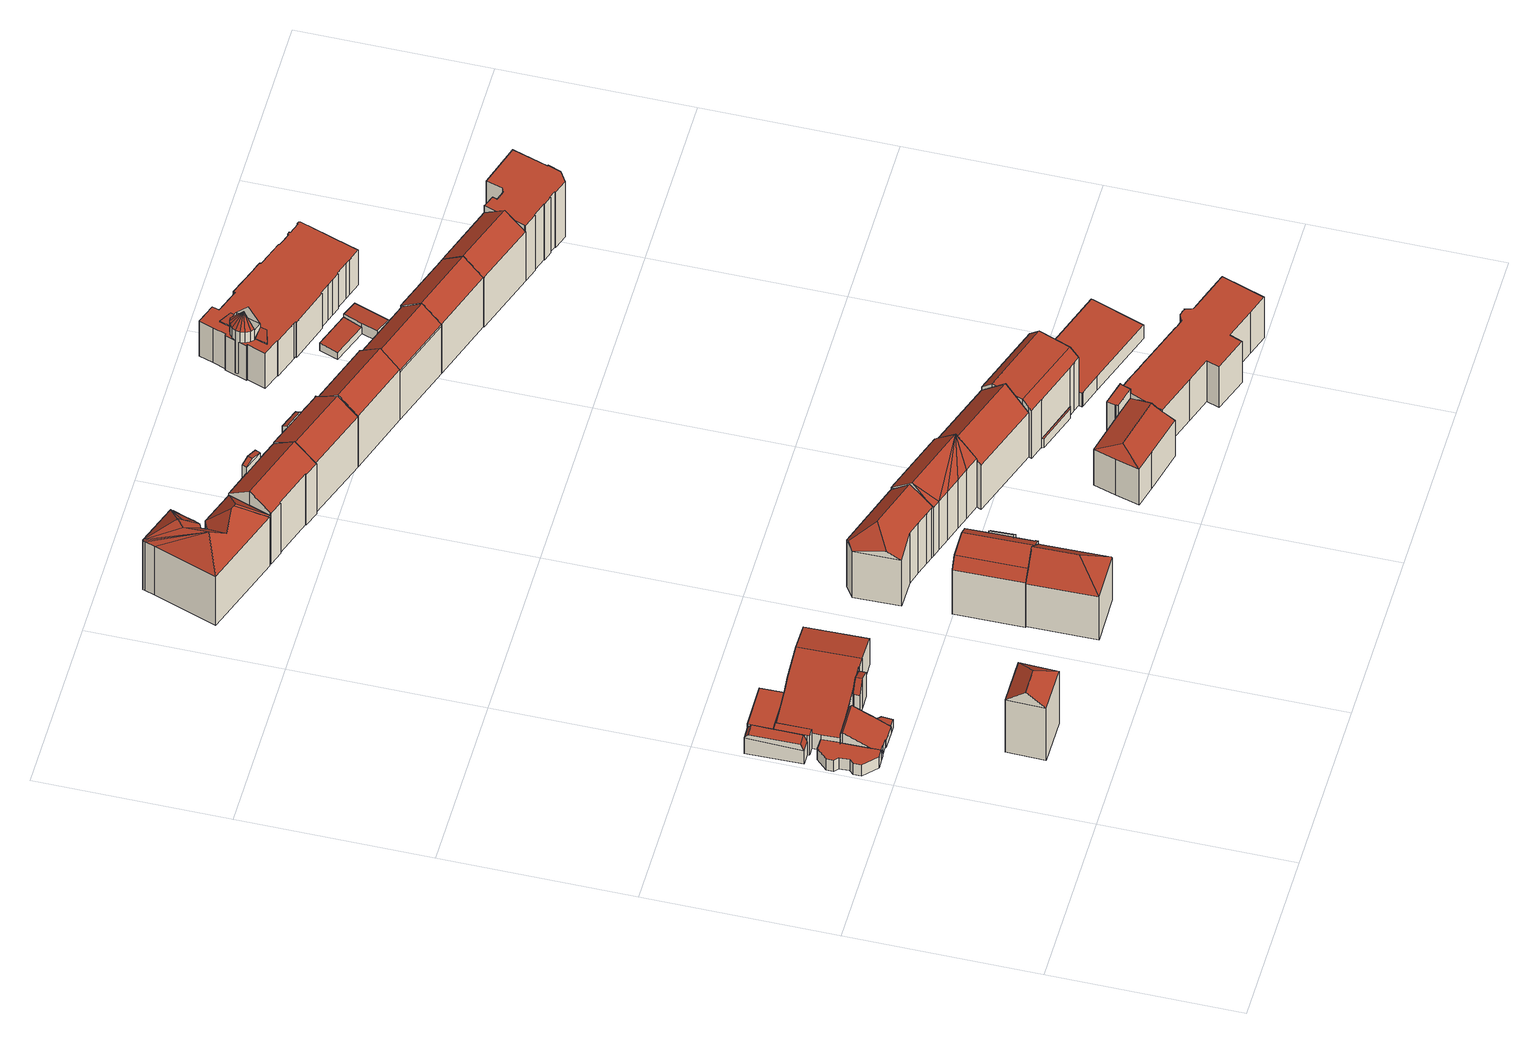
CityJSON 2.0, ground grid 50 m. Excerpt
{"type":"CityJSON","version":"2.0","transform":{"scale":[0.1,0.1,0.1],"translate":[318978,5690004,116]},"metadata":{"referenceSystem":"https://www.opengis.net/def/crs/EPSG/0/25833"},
"CityObjects":{
"building1":{"type":"Building","attributes":{"Dachtyp_tdc":"tdcFreeFormRoof","Gemeindeschluessel":14713000,"Dachneigung":39.79,"QualitaetDacherkennung":4,"Geometrietyp2DReferenz":"3000","function":"31001_9998","roofType":"5000","measuredHeight":22.78},"geometry":[{"type":"MultiSurface","lod":"2","boundaries":[[[0,1,2,3]],[[1,4,5,2]],[[4,6,7,5]],[[6,0,3,7]],[[8,9,6,4]],[[8,4,1]],[[9,8,1,0]],[[9,0,6]],[[3,2,5,7]]],"semantics":{"surfaces":[{"type":"WallSurface"},{"type":"RoofSurface"},{"type":"GroundSurface"}],"values":[0,0,0,0,1,0,1,1,2]}}]},
"building2":{"type":"Building","attributes":{"name":"Universitätsklinikum Leipzig","Gemeindeschluessel":14713000,"Geometrietyp2DReferenz":"3000","function":"31001_3051","roofType":"9999"},"children":["building2-1","building2-2","building2-3","building2-4","building2-5","building2-6","building2-7","building2-8"]},
"building2-1":{"type":"BuildingPart","attributes":{"Dachtyp_tdc":"tdcGableRoof","Dachneigung":28.5,"QualitaetDacherkennung":23,"Geometrietyp2DReferenz":"3000","roofType":"3100","measuredHeight":7.57},"parents":["building2"],"geometry":[{"type":"MultiSurface","lod":"2","boundaries":[[[10,11,12,13,14]],[[15,16,17,18]],[[16,19,20,17]],[[19,21,22,20]],[[21,23,24,22]],[[25,10,14,26]],[[27,28,29,23,21,19,16,15,30,11,10]],[[10,25,31,32,27]],[[14,13,18,17,20,22,24,33,34,35,26]],[[30,12,11]],[[15,18,13,12,30]],[[33,24,23,29]],[[36,28,27]],[[34,33,29,28,36]],[[32,37,38,36,27]],[[34,36,38,35]],[[31,37,32]],[[25,26,35,38,37,31]]],"semantics":{"surfaces":[{"type":"WallSurface"},{"type":"RoofSurface"},{"type":"GroundSurface"},{"type":"ClosureSurface"}],"values":[0,0,0,0,0,0,1,1,2,0,3,3,0,3,0,3,0,3]}}]},
"building2-2":{"type":"BuildingPart","attributes":{"Dachtyp_tdc":"tdcGableRoof","Dachneigung":56.59,"QualitaetDacherkennung":43,"Geometrietyp2DReferenz":"3000","roofType":"3100","measuredHeight":10.37},"parents":["building2"],"geometry":[{"type":"MultiSurface","lod":"2","boundaries":[[[39,40,41,42]],[[40,43,44,41]],[[43,45,46,44]],[[45,47,48,46]],[[49,39,42,50]],[[51,52,47,45,43,40]],[[40,39,49,53,54,51]],[[42,41,44,46,48,55,56,50]],[[57,52,51]],[[55,48,47,52,57]],[[54,57,51]],[[53,56,55,57,54]],[[49,50,56,53]]],"semantics":{"surfaces":[{"type":"WallSurface"},{"type":"RoofSurface"},{"type":"GroundSurface"},{"type":"ClosureSurface"}],"values":[0,0,0,0,0,1,1,2,0,3,0,3,3]}}]},
"building2-3":{"type":"BuildingPart","attributes":{"Dachtyp_tdc":"tdcPolyFlatRoof","Dachneigung":0,"QualitaetDacherkennung":35,"Geometrietyp2DReferenz":"3000","roofType":"1000","measuredHeight":3.9},"parents":["building2"],"geometry":[{"type":"MultiSurface","lod":"2","boundaries":[[[58,59,60,61]],[[59,62,63,60]],[[62,64,65,63]],[[64,66,67,65]],[[66,68,69,67]],[[70,23,24,23]],[[71,72,73,74]],[[72,75,76,73]],[[75,58,61,76]],[[75,72,71,77,70,77,28,36,38,68,66,64,62,59,58]],[[61,60,63,65,67,69,35,34,33,24,33,74,73,76]],[[35,69,68,38]],[[29,28,77]],[[33,34,36,28,29]],[[34,35,38,36]],[[23,29,77,70]],[[23,24,33,29]],[[74,33,29,77,71]]],"semantics":{"surfaces":[{"type":"WallSurface"},{"type":"RoofSurface"},{"type":"GroundSurface"},{"type":"ClosureSurface"}],"values":[0,0,0,0,0,0,0,0,0,1,2,3,0,3,3,0,3,0]}}]},
"building2-4":{"type":"BuildingPart","attributes":{"Dachtyp_tdc":"tdcCutGableRoof","Dachneigung":0.128,"QualitaetDacherkennung":78,"Geometrietyp2DReferenz":"3000","roofType":"9999","measuredHeight":6.8},"parents":["building2"],"geometry":[{"type":"MultiSurface","lod":"2","boundaries":[[[78,79,80,81]],[[79,82,83,80]],[[82,84,85,83]],[[79,78,86,87]],[[82,79,87,88]],[[84,82,88,89]],[[88,87,86,90,89]],[[81,80,83,85,91]],[[92,91,85,84]],[[78,81,91,92]],[[84,89,90,92]],[[92,90,86,78]]],"semantics":{"surfaces":[{"type":"WallSurface"},{"type":"RoofSurface"},{"type":"GroundSurface"},{"type":"ClosureSurface"}],"values":[0,0,0,1,0,1,1,2,3,3,3,3]}}]},
"building2-5":{"type":"BuildingPart","attributes":{"Dachtyp_tdc":"tdcGableRoof","Dachneigung":13.26,"QualitaetDacherkennung":16,"Geometrietyp2DReferenz":"3000","roofType":"3100","measuredHeight":10.62},"parents":["building2"],"geometry":[{"type":"MultiSurface","lod":"2","boundaries":[[[93,94,49,50,95]],[[96,97,25,26,48,47]],[[98,99,100,69,68]],[[101,102,103,104,105]],[[102,106,107,103]],[[106,108,109,107]],[[108,110,111,109]],[[110,93,95,111]],[[106,102,101,112,113,99,98,37,31,97,96,52,57,54,114,94,93]],[[93,110,108,106]],[[95,50,56,55,48,26,35,69,100,115,104,103,107,109,111]],[[114,53,49,94]],[[53,56,50,49]],[[96,47,52]],[[54,53,114]],[[47,48,55,57,52]],[[57,55,56,53,54]],[[31,25,97]],[[37,38,35,26,25,31]],[[68,38,37,98]],[[68,69,35,38]],[[115,100,99,113]],[[105,112,101]],[[104,115,113,112,105]]],"semantics":{"surfaces":[{"type":"WallSurface"},{"type":"RoofSurface"},{"type":"GroundSurface"},{"type":"ClosureSurface"}],"values":[0,0,0,0,0,0,0,0,1,1,2,0,3,0,0,3,3,0,3,0,3,3,0,3]}}]},
"building2-6":{"type":"BuildingPart","attributes":{"Dachtyp_tdc":"tdcPolyFlatRoof","Dachneigung":0,"QualitaetDacherkennung":73,"Geometrietyp2DReferenz":"3000","roofType":"1000","measuredHeight":6.86},"parents":["building2"],"geometry":[{"type":"MultiSurface","lod":"2","boundaries":[[[116,117,118,85,84]],[[117,105,104,118]],[[105,117,116,119,120,112]],[[91,85,118,104,115]],[[84,89,90,119,116]],[[85,91,92,84]],[[84,92,90,89]],[[113,112,120]],[[115,104,105,112,113]],[[91,115,113,120,119,90,92]]],"semantics":{"surfaces":[{"type":"WallSurface"},{"type":"RoofSurface"},{"type":"GroundSurface"},{"type":"ClosureSurface"}],"values":[0,0,1,2,0,3,3,0,3,3]}}]},
"building2-7":{"type":"BuildingPart","attributes":{"Dachtyp_tdc":"tdcPolyFlatRoof","Dachneigung":3.56,"QualitaetDacherkennung":83,"Geometrietyp2DReferenz":"3000","roofType":"2100","measuredHeight":3.15},"parents":["building2"],"geometry":[{"type":"MultiSurface","lod":"2","boundaries":[[[12,121,122,13]],[[121,123,124,122]],[[123,125,15,18,124]],[[123,121,12,30,125]],[[18,13,122,124]],[[30,15,125]],[[13,18,15,30,12]]],"semantics":{"surfaces":[{"type":"WallSurface"},{"type":"RoofSurface"},{"type":"GroundSurface"},{"type":"ClosureSurface"}],"values":[0,0,0,1,2,0,3]}}]},
"building2-8":{"type":"BuildingPart","attributes":{"Dachtyp_tdc":"tdcPolyFlatRoof","Dachneigung":0,"QualitaetDacherkennung":90,"Geometrietyp2DReferenz":"3000","roofType":"1000","measuredHeight":6.88},"parents":["building2"],"geometry":[{"type":"MultiSurface","lod":"2","boundaries":[[[126,127,128,100,99]],[[127,129,78,81,128]],[[120,119,129,127,126]],[[100,128,81,91,115]],[[90,86,78,129,119]],[[91,81,78,92]],[[90,92,78,86]],[[91,92,90,119,120,113,115]],[[99,113,120,126]],[[99,100,115,113]]],"semantics":{"surfaces":[{"type":"WallSurface"},{"type":"RoofSurface"},{"type":"GroundSurface"},{"type":"ClosureSurface"}],"values":[0,0,1,2,0,3,3,3,0,3]}}]},
"building3":{"type":"Building","attributes":{"Dachtyp_tdc":"tdcFreeFormRoof","Gemeindeschluessel":14713000,"Dachneigung":43.64,"QualitaetDacherkennung":56,"Geometrietyp2DReferenz":"3000","function":"31001_9998","roofType":"5000","measuredHeight":21.66},"geometry":[{"type":"MultiSurface","lod":"2","boundaries":[[[130,131,132,133]],[[131,134,135,132]],[[134,136,137,135]],[[136,138,139,137]],[[138,140,141,139]],[[140,142,143,141]],[[142,130,133,143]],[[140,144,145,142]],[[131,146,145,144,138,136,134]],[[145,146,130,142]],[[131,130,146]],[[140,138,144]],[[133,132,135,137,139,141,143]]],"semantics":{"surfaces":[{"type":"WallSurface"},{"type":"RoofSurface"},{"type":"GroundSurface"}],"values":[0,0,0,0,0,0,0,1,1,1,0,0,2]}}]},
"building4":{"type":"Building","attributes":{"Gemeindeschluessel":14713000,"Geometrietyp2DReferenz":"3000","function":"31001_9998","roofType":"9999"},"children":["building4-1","building4-2"]},
"building4-1":{"type":"BuildingPart","attributes":{"Dachtyp_tdc":"tdcCutGableRoof","Dachneigung":0.589,"QualitaetDacherkennung":67,"Geometrietyp2DReferenz":"3000","roofType":"9999","measuredHeight":18.46},"parents":["building4"],"geometry":[{"type":"MultiSurface","lod":"2","boundaries":[[[147,148,149,150]],[[148,151,152,149]],[[151,153,154,152]],[[153,155,156,154]],[[155,157,158,156]],[[159,160,161,162]],[[160,163,164,161]],[[163,165,166,164]],[[165,167,168,166]],[[167,169,170,168]],[[169,147,150,170]],[[151,148,147,169]],[[167,165,163,160,159,157,155,153]],[[169,167,153,151]],[[150,149,152,154,156,158,162,161,164,166,168,170]],[[162,158,157,159]]],"semantics":{"surfaces":[{"type":"WallSurface"},{"type":"RoofSurface"},{"type":"GroundSurface"},{"type":"ClosureSurface"}],"values":[0,0,0,0,0,0,0,0,0,0,0,1,1,1,2,3]}}]},
"building4-2":{"type":"BuildingPart","attributes":{"Dachtyp_tdc":"tdcPolyFlatRoof","Dachneigung":45.31,"QualitaetDacherkennung":51,"Geometrietyp2DReferenz":"3000","roofType":"2100","measuredHeight":17.74},"parents":["building4"],"geometry":[{"type":"MultiSurface","lod":"2","boundaries":[[[171,172,162,173]],[[172,159,162]],[[174,175,176,158,157]],[[175,171,173,176]],[[175,174,172,171]],[[173,162,158,176]],[[174,157,159,172]],[[157,158,162,159]]],"semantics":{"surfaces":[{"type":"WallSurface"},{"type":"RoofSurface"},{"type":"GroundSurface"},{"type":"ClosureSurface"}],"values":[0,0,0,0,1,2,0,3]}}]},
"building5":{"type":"Building","attributes":{"Dachtyp_tdc":"tdcFreeFormRoof","Gemeindeschluessel":14713000,"Dachneigung":31.21,"QualitaetDacherkennung":36,"Geometrietyp2DReferenz":"3000","function":"31001_9998","roofType":"5000","measuredHeight":21.62},"geometry":[{"type":"MultiSurface","lod":"2","boundaries":[[[177,178,179,180]],[[178,181,182,179]],[[181,183,184,182]],[[183,185,186,184]],[[185,187,188,186]],[[187,189,190,188]],[[189,191,192,190]],[[191,193,194,192]],[[193,195,196,194]],[[195,177,180,196]],[[197,198,199,177]],[[187,185,200,198,197,195,193,191,189]],[[200,183,181,178,199,198]],[[185,183,200]],[[177,195,197]],[[178,177,199]],[[180,179,182,184,186,188,190,192,194,196]]],"semantics":{"surfaces":[{"type":"WallSurface"},{"type":"RoofSurface"},{"type":"GroundSurface"}],"values":[0,0,0,0,0,0,0,0,0,0,1,1,1,0,0,0,2]}}]},
"building6":{"type":"Building","attributes":{"Dachtyp_tdc":"tdcFreeFormRoof","Gemeindeschluessel":14713000,"Dachneigung":44.21,"QualitaetDacherkennung":21,"Geometrietyp2DReferenz":"3000","function":"31001_9998","roofType":"5000","measuredHeight":23.44},"geometry":[{"type":"MultiSurface","lod":"2","boundaries":[[[201,202,203,204]],[[202,205,206,203]],[[205,207,208,206]],[[207,209,210,208]],[[209,211,212,210]],[[211,213,214,212]],[[213,215,216,214]],[[215,217,218,216]],[[217,219,220,218]],[[219,221,222,220]],[[221,223,224,222]],[[223,225,226,224]],[[225,227,228,226]],[[227,229,230,228]],[[229,231,232,230]],[[231,233,234,232]],[[233,235,236,234]],[[235,237,238,236]],[[237,239,240,238]],[[239,201,204,240]],[[241,242,239,237]],[[243,241,237,235]],[[244,243,235,233]],[[244,233,231]],[[245,242,241,243,244,231,229]],[[246,245,229,227]],[[247,248,246,227,225]],[[249,250,251,247,225,223]],[[249,223,221]],[[252,219,217]],[[252,221,219]],[[252,249,221]],[[249,252,250]],[[253,252,217,215]],[[253,215,213]],[[254,251,250,252,253,213,211]],[[254,211,209]],[[254,209,207]],[[254,247,251]],[[254,248,247]],[[207,248,254]],[[205,248,207]],[[202,248,205]],[[248,202,201]],[[242,245,246,248,201,239]],[[204,203,206,208,210,212,214,216,218,220,222,224,226,228,230,232,234,236,238,240]]],"semantics":{"surfaces":[{"type":"WallSurface"},{"type":"RoofSurface"},{"type":"GroundSurface"}],"values":[0,0,0,0,0,0,0,0,0,0,0,0,0,0,0,0,0,0,0,0,1,1,1,1,1,1,1,1,1,1,1,1,1,1,1,1,1,1,1,1,1,1,1,1,1,2]}}]},
"building7":{"type":"Building","attributes":{"Dachtyp_tdc":"tdcFreeFormRoof","Gemeindeschluessel":14713000,"Dachneigung":41.04,"QualitaetDacherkennung":30,"Geometrietyp2DReferenz":"3000","function":"31001_9998","roofType":"5000","measuredHeight":22.37},"geometry":[{"type":"MultiSurface","lod":"2","boundaries":[[[255,256,257,258]],[[256,259,260,257]],[[259,261,262,260]],[[261,263,264,262]],[[263,265,266,264]],[[265,267,268,266]],[[267,269,270,268]],[[269,255,258,270]],[[271,272,269,267]],[[271,267,265]],[[272,256,255]],[[272,259,256]],[[272,261,259]],[[272,263,261]],[[271,263,272]],[[263,271,265]],[[272,255,269]],[[258,257,260,262,264,266,268,270]]],"semantics":{"surfaces":[{"type":"WallSurface"},{"type":"RoofSurface"},{"type":"GroundSurface"}],"values":[0,0,0,0,0,0,0,0,1,0,1,1,1,1,1,1,0,2]}}]},
"building8":{"type":"Building","attributes":{"Gemeindeschluessel":14713000,"Geometrietyp2DReferenz":"3000","function":"31001_9998","roofType":"9999"},"children":["building8-1","building8-2"]},
"building8-1":{"type":"BuildingPart","attributes":{"Dachtyp_tdc":"tdcGableRoof","Dachneigung":15.64,"QualitaetDacherkennung":61,"Geometrietyp2DReferenz":"3000","roofType":"3100","measuredHeight":20.46},"parents":["building8"],"geometry":[{"type":"MultiSurface","lod":"2","boundaries":[[[273,274,275,276,277]],[[274,278,279,275]],[[273,280,281]],[[278,274,282]],[[280,278,282,281]],[[274,273,281,282]],[[279,283,284,276,275]],[[280,285,286,283,279,278]],[[285,284,283,286]],[[277,285,280,273]],[[277,276,284,285]]],"semantics":{"surfaces":[{"type":"WallSurface"},{"type":"RoofSurface"},{"type":"GroundSurface"},{"type":"ClosureSurface"}],"values":[0,0,0,0,1,1,2,0,3,0,3]}}]},
"building8-2":{"type":"BuildingPart","attributes":{"Dachtyp_tdc":"tdcGableRoof","Dachneigung":36.29,"QualitaetDacherkennung":65,"Geometrietyp2DReferenz":"3000","roofType":"3100","measuredHeight":22.03},"parents":["building8"],"geometry":[{"type":"MultiSurface","lod":"2","boundaries":[[[286,287,288,283]],[[287,289,290,288]],[[289,291,292,290]],[[291,293,294,292]],[[293,295,296,294]],[[295,297,298,296]],[[297,299,300,298]],[[299,301,302,300]],[[301,303,304,302]],[[303,305,306,304]],[[305,307,308,306]],[[307,309,310,308]],[[309,311,312,310]],[[311,313,314,312]],[[313,277,276,314]],[[309,307,305,303,301,299,297,295,293,291]],[[291,289,287,286,285,277,313,311,309]],[[276,284,283,288,290,292,294,296,298,300,302,304,306,308,310,312,314]],[[285,284,276,277]],[[286,283,284,285]]],"semantics":{"surfaces":[{"type":"WallSurface"},{"type":"RoofSurface"},{"type":"GroundSurface"},{"type":"ClosureSurface"}],"values":[0,0,0,0,0,0,0,0,0,0,0,0,0,0,0,1,1,2,3,3]}}]},
"building9":{"type":"Building","attributes":{"Gemeindeschluessel":14713000,"Geometrietyp2DReferenz":"3000","function":"31001_9998","roofType":"9999"},"children":["building9-1","building9-2"]},
"building9-1":{"type":"BuildingPart","attributes":{"Dachtyp_tdc":"tdcFreeFormRoof","Dachneigung":21.89,"QualitaetDacherkennung":12,"Geometrietyp2DReferenz":"3000","roofType":"5000","measuredHeight":15.26},"parents":["building9"],"geometry":[{"type":"MultiSurface","lod":"2","boundaries":[[[315,316,317,318]],[[316,319,320,317]],[[319,321,322,320]],[[321,323,324,322]],[[323,325,326,324]],[[327,328,329,330]],[[328,331,332,329]],[[331,333,334,332]],[[333,315,318,334]],[[328,327,325,323,335]],[[323,321,319,335]],[[319,316,315,333,331,328,335]],[[318,317,320,322,324,326,330,329,332,334]],[[330,326,325,327]]],"semantics":{"surfaces":[{"type":"WallSurface"},{"type":"RoofSurface"},{"type":"GroundSurface"},{"type":"ClosureSurface"}],"values":[0,0,0,0,0,0,0,0,0,1,1,1,2,3]}}]},
"building9-2":{"type":"BuildingPart","attributes":{"Dachtyp_tdc":"tdcPolyFlatRoof","Dachneigung":3.07,"QualitaetDacherkennung":50,"Geometrietyp2DReferenz":"3000","roofType":"2100","measuredHeight":15.91},"parents":["building9"],"geometry":[{"type":"MultiSurface","lod":"2","boundaries":[[[336,337,338,326,325]],[[337,339,340,338]],[[339,341,342,340]],[[341,343,344,342]],[[343,345,346,344]],[[345,347,327,330,346]],[[347,345,343,341,339,337,336]],[[326,338,340,342,344,346,330]],[[325,327,347,336]],[[325,326,330,327]]],"semantics":{"surfaces":[{"type":"WallSurface"},{"type":"RoofSurface"},{"type":"GroundSurface"},{"type":"ClosureSurface"}],"values":[0,0,0,0,0,0,1,2,0,3]}}]},
"building10":{"type":"Building","attributes":{"Dachtyp_tdc":"tdcGableRoof","Gemeindeschluessel":14713000,"Dachneigung":42.92,"QualitaetDacherkennung":61,"Geometrietyp2DReferenz":"3000","function":"31001_9998","roofType":"3100","measuredHeight":21.9},"geometry":[{"type":"MultiSurface","lod":"2","boundaries":[[[348,349,350,258]],[[349,351,270,350]],[[351,352,353,270]],[[352,354,355,353]],[[354,356,357,355]],[[356,358,359,357]],[[358,360,361,359]],[[360,362,363,361]],[[362,348,258,363]],[[358,356,354,352,351,349]],[[349,348,362,360,358]],[[258,350,270,353,355,357,359,361,363]]],"semantics":{"surfaces":[{"type":"WallSurface"},{"type":"RoofSurface"},{"type":"GroundSurface"}],"values":[0,0,0,0,0,0,0,0,0,1,1,2]}}]},
"building11":{"type":"Building","attributes":{"Gemeindeschluessel":14713000,"Geometrietyp2DReferenz":"3000","function":"31001_9998","roofType":"9999"},"children":["building11-1","building11-2"]},
"building11-1":{"type":"BuildingPart","attributes":{"Dachtyp_tdc":"tdcPolyFlatRoof","Dachneigung":25.81,"QualitaetDacherkennung":50,"Geometrietyp2DReferenz":"3000","roofType":"2100","measuredHeight":18.31},"parents":["building11"],"geometry":[{"type":"MultiSurface","lod":"2","boundaries":[[[364,365,366,367]],[[365,368,366]],[[369,370,371]],[[369,372,373,370]],[[372,364,367,373]],[[372,369,365,364]],[[367,366,370,373]],[[369,371,368,365]],[[371,370,366,368]]],"semantics":{"surfaces":[{"type":"WallSurface"},{"type":"RoofSurface"},{"type":"GroundSurface"},{"type":"ClosureSurface"}],"values":[0,0,0,0,0,1,2,0,3]}}]},
"building11-2":{"type":"BuildingPart","attributes":{"Dachtyp_tdc":"tdcGableRoof","Dachneigung":31.69,"QualitaetDacherkennung":63,"Geometrietyp2DReferenz":"3000","roofType":"3100","measuredHeight":21.63},"parents":["building11"],"geometry":[{"type":"MultiSurface","lod":"2","boundaries":[[[368,374,375,366]],[[374,376,377,375]],[[376,378,379,377]],[[378,380,381,379]],[[380,382,383,381]],[[382,384,385,383]],[[384,386,387,385]],[[386,388,389,387]],[[388,371,370,389]],[[386,384,382,380]],[[380,378,376,374,368,371,388,386]],[[366,375,377,379,381,383,385,387,389,370]],[[366,370,371,368]]],"semantics":{"surfaces":[{"type":"WallSurface"},{"type":"RoofSurface"},{"type":"GroundSurface"},{"type":"ClosureSurface"}],"values":[0,0,0,0,0,0,0,0,0,1,1,2,3]}}]},
"building12":{"type":"Building","attributes":{"Gemeindeschluessel":14713000,"Geometrietyp2DReferenz":"3000","function":"31001_9998","roofType":"9999"},"children":["building12-1","building12-2"]},
"building12-1":{"type":"BuildingPart","attributes":{"Dachtyp_tdc":"tdcPolyFlatRoof","Dachneigung":0,"QualitaetDacherkennung":0,"Geometrietyp2DReferenz":"3000","roofType":"9999","measuredHeight":3.16},"parents":["building12"],"geometry":[{"type":"MultiSurface","lod":"2","boundaries":[[[390,391,392,393,394,395,396]],[[396,395,397,398]],[[395,394,399,397]],[[394,393,400,399]],[[393,392,401,400]],[[392,391,402,401]],[[391,390,403,402]],[[397,399,400,401,402,403,398]],[[398,403,390,396]]],"semantics":{"surfaces":[{"type":"RoofSurface"},{"type":"WallSurface"},{"type":"GroundSurface"},{"type":"ClosureSurface"}],"values":[0,1,1,1,1,1,1,2,3]}}]},
"building12-2":{"type":"BuildingPart","attributes":{"Dachtyp_tdc":"tdcCutGableRoof","Dachneigung":1.05,"QualitaetDacherkennung":55,"Geometrietyp2DReferenz":"3000","roofType":"9999","measuredHeight":19.41},"parents":["building12"],"geometry":[{"type":"MultiSurface","lod":"2","boundaries":[[[404,405,406,407]],[[405,408,398,406]],[[408,396,398]],[[409,410,411,403,390]],[[410,412,413,411]],[[412,414,361,413]],[[414,415,416,361]],[[415,417,418,416]],[[417,419,357,418]],[[419,420,355,357]],[[420,421,422,355]],[[421,423,424,422]],[[423,425,426,424]],[[425,404,407,426]],[[415,414,412,410,409,408,405,404,425]],[[423,421,420,419,417]],[[425,423,417,415]],[[407,406,398,403,411,413,361,416,418,357,355,422,424,426]],[[409,390,396,408]],[[390,403,398,396]]],"semantics":{"surfaces":[{"type":"WallSurface"},{"type":"RoofSurface"},{"type":"GroundSurface"},{"type":"ClosureSurface"}],"values":[0,0,0,0,0,0,0,0,0,0,0,0,0,0,1,1,1,2,0,3]}}]},
"building13":{"type":"Building","attributes":{"Dachtyp_tdc":"tdcFreeFormRoof","Gemeindeschluessel":14713000,"Dachneigung":37.26,"QualitaetDacherkennung":70,"Geometrietyp2DReferenz":"3000","function":"31001_9998","roofType":"5000","measuredHeight":22.07},"geometry":[{"type":"MultiSurface","lod":"2","boundaries":[[[427,428,383,429]],[[428,430,379,383]],[[430,431,432,379]],[[431,433,434,432]],[[433,427,429,434]],[[427,435,436,428]],[[435,433,431,430,436]],[[430,428,436]],[[427,433,435]],[[429,383,379,432,434]]],"semantics":{"surfaces":[{"type":"WallSurface"},{"type":"RoofSurface"},{"type":"GroundSurface"}],"values":[0,0,0,0,0,1,1,0,0,2]}}]},
"building14":{"type":"Building","attributes":{"Dachtyp_tdc":"tdcPolyFlatRoof","Gemeindeschluessel":14713000,"Dachneigung":0,"QualitaetDacherkennung":54,"Geometrietyp2DReferenz":"3000","function":"31001_9998","roofType":"1000","measuredHeight":14.48},"geometry":[{"type":"MultiSurface","lod":"2","boundaries":[[[437,438,439,440]],[[438,441,442,439]],[[441,443,444,442]],[[443,445,446,444]],[[445,447,448,446]],[[447,449,450,448]],[[449,451,452,450]],[[451,453,454,452]],[[453,455,456,454]],[[455,457,458,456]],[[457,459,460,458]],[[459,461,462,460]],[[461,463,464,462]],[[463,465,466,464]],[[465,467,468,466]],[[467,469,470,468]],[[469,471,472,470]],[[471,473,474,472]],[[473,475,476,474]],[[475,477,478,476]],[[477,479,480,478]],[[479,481,482,480]],[[481,483,484,482]],[[483,485,486,484]],[[485,487,488,486]],[[487,489,490,488]],[[489,491,492,490]],[[491,493,494,492]],[[493,437,440,494]],[[493,491,489,487,485,483,481,479,477,475,473,471,469,467,465,463,461,459,457,455,453,451,449,447,445,443,441,438,437]],[[440,439,442,444,446,448,450,452,454,456,458,460,462,464,466,468,470,472,474,476,478,480,482,484,486,488,490,492,494]]],"semantics":{"surfaces":[{"type":"WallSurface"},{"type":"RoofSurface"},{"type":"GroundSurface"}],"values":[0,0,0,0,0,0,0,0,0,0,0,0,0,0,0,0,0,0,0,0,0,0,0,0,0,0,0,0,0,1,2]}}]},
"building15":{"type":"Building","attributes":{"Dachtyp_tdc":"tdcFreeFormRoof","Gemeindeschluessel":14713000,"Dachneigung":38.82,"QualitaetDacherkennung":85,"Geometrietyp2DReferenz":"3000","function":"31001_9998","roofType":"5000","measuredHeight":21.35},"geometry":[{"type":"MultiSurface","lod":"2","boundaries":[[[495,496,497,498]],[[496,499,500,497]],[[499,501,502,500]],[[501,503,504,502]],[[503,505,506,504]],[[505,495,498,506]],[[507,508,509,510]],[[501,499,496,495,507,510]],[[501,510,509,503]],[[503,509,508,505]],[[505,508,507,495]],[[498,497,500,502,504,506]]],"semantics":{"surfaces":[{"type":"WallSurface"},{"type":"RoofSurface"},{"type":"GroundSurface"}],"values":[0,0,0,0,0,0,1,1,0,0,0,2]}}]},
"building16":{"type":"Building","attributes":{"Dachtyp_tdc":"tdcPolyFlatRoof","Gemeindeschluessel":14713000,"Dachneigung":0,"QualitaetDacherkennung":50,"Geometrietyp2DReferenz":"3000","function":"31001_9998","roofType":"1000","measuredHeight":4.75},"geometry":[{"type":"MultiSurface","lod":"2","boundaries":[[[511,512,513,514]],[[512,515,516,513]],[[515,517,518,516]],[[517,519,407,518]],[[519,520,422,407]],[[520,521,522,422]],[[521,523,524,522]],[[523,525,526,524]],[[525,511,514,526]],[[525,523,521,520,519,517,515,512,511]],[[514,513,516,518,407,422,522,524,526]]],"semantics":{"surfaces":[{"type":"WallSurface"},{"type":"RoofSurface"},{"type":"GroundSurface"}],"values":[0,0,0,0,0,0,0,0,0,1,2]}}]},
"building17":{"type":"Building","attributes":{"Dachtyp_tdc":"tdcFreeFormRoof","Gemeindeschluessel":14713000,"Dachneigung":37.95,"QualitaetDacherkennung":65,"Geometrietyp2DReferenz":"3000","function":"31001_9998","roofType":"5000","measuredHeight":21.58},"geometry":[{"type":"MultiSurface","lod":"2","boundaries":[[[527,528,504,529]],[[528,530,502,504]],[[530,531,532,502]],[[531,533,534,532]],[[533,535,536,534]],[[535,537,538,536]],[[537,527,529,538]],[[527,539,540,528]],[[539,537,535,533,531,530,540]],[[527,537,539]],[[530,528,540]],[[529,504,502,532,534,536,538]]],"semantics":{"surfaces":[{"type":"WallSurface"},{"type":"RoofSurface"},{"type":"GroundSurface"}],"values":[0,0,0,0,0,0,0,1,1,0,0,2]}}]},
"building18":{"type":"Building","attributes":{"Dachtyp_tdc":"tdcPolyFlatRoof","Gemeindeschluessel":14713000,"Dachneigung":4.18,"QualitaetDacherkennung":74,"Geometrietyp2DReferenz":"3000","function":"31001_9998","roofType":"2100","measuredHeight":2.64},"geometry":[{"type":"MultiSurface","lod":"2","boundaries":[[[541,542,543,544]],[[542,545,546,543]],[[545,547,548,546]],[[547,541,544,548]],[[547,545,542,541]],[[544,543,546,548]]],"semantics":{"surfaces":[{"type":"WallSurface"},{"type":"RoofSurface"},{"type":"GroundSurface"}],"values":[0,0,0,0,1,2]}}]},
"building19":{"type":"Building","attributes":{"Dachtyp_tdc":"tdcPolyFlatRoof","Gemeindeschluessel":14713000,"Dachneigung":6.89,"QualitaetDacherkennung":80,"Geometrietyp2DReferenz":"3000","function":"31001_9998","roofType":"2100","measuredHeight":3.62},"geometry":[{"type":"MultiSurface","lod":"2","boundaries":[[[549,550,551,552]],[[550,553,554,551]],[[553,555,556,554]],[[555,557,558,556]],[[557,549,552,558]],[[557,555,553,550,549]],[[552,551,554,556,558]]],"semantics":{"surfaces":[{"type":"WallSurface"},{"type":"RoofSurface"},{"type":"GroundSurface"}],"values":[0,0,0,0,0,1,2]}}]},
"building20":{"type":"Building","attributes":{"Gemeindeschluessel":14713000,"Geometrietyp2DReferenz":"3000","BezugspunktDach":"2000","function":"31001_3041"},"children":["building20-1","building20-2","building20-3","building20-4","building20-5"]},
"building20-1":{"type":"BuildingPart","attributes":{"Dachtyp_tdc":"tdcPolyFlatRoof","Dachneigung":42.66,"QualitaetDacherkennung":0,"Geometrietyp2DReferenz":"3000","measuredHeight":13.83},"parents":["building20"],"geometry":[{"type":"MultiSurface","lod":"2","boundaries":[[[559,560,561,562]],[[562,561,563,564]],[[561,560,565,563]],[[560,559,566,565]],[[564,563,565,566]],[[564,566,559,562]]],"semantics":{"surfaces":[{"type":"RoofSurface"},{"type":"WallSurface"},{"type":"GroundSurface"},{"type":"ClosureSurface"}],"values":[0,1,1,1,2,3]}}]},
"building20-2":{"type":"BuildingPart","attributes":{"Dachtyp_tdc":"tdcPolyFlatRoof","Dachneigung":42.66,"QualitaetDacherkennung":0,"Geometrietyp2DReferenz":"3000","measuredHeight":3.91},"parents":["building20"],"geometry":[{"type":"MultiSurface","lod":"2","boundaries":[[[567,568,569,570]],[[570,569,571,572]],[[568,567,573,574]],[[567,570,572,573]],[[572,571,574,573]],[[568,574,571,569]]],"semantics":{"surfaces":[{"type":"RoofSurface"},{"type":"WallSurface"},{"type":"GroundSurface"},{"type":"ClosureSurface"}],"values":[0,1,1,1,2,3]}}]},
"building20-3":{"type":"BuildingPart","attributes":{"Dachtyp_tdc":"tdcPolyFlatRoof","Dachneigung":0,"QualitaetDacherkennung":0,"Geometrietyp2DReferenz":"3000","measuredHeight":12.4},"parents":["building20"],"geometry":[{"type":"MultiSurface","lod":"2","boundaries":[[[575,576,577,578,579,580,581,582,583,584,585,586,587,588,589,590,591,592,593,594,595,596,597,598,599,600,601,602,603,604,605,606,607,608,609,610,611,612,613,614,615,616,617,618,619,620]],[[620,619,621,622]],[[619,618,623,621]],[[618,617,624,623]],[[617,616,625,624]],[[616,615,626,625]],[[615,614,627,626]],[[614,613,628,627]],[[613,612,629,628]],[[612,611,630,629]],[[611,610,631,630]],[[610,609,632,631]],[[609,608,633,632]],[[608,607,634,633]],[[607,606,635,634]],[[606,605,636,635]],[[605,604,637,636]],[[604,603,638,637]],[[603,602,639,638]],[[601,600,640,641]],[[602,601,641,639]],[[600,599,642,640]],[[599,598,643,642]],[[598,597,644,643]],[[597,596,645,644]],[[596,595,646,645]],[[595,594,647,646]],[[594,593,648,647]],[[593,592,649,648]],[[592,591,650,649]],[[591,590,651,650]],[[590,589,652,651]],[[589,588,653,652]],[[588,587,654,653]],[[587,586,655,654]],[[586,585,656,655]],[[585,584,657,656]],[[584,583,658,657]],[[583,582,659,658]],[[582,581,660,659]],[[581,580,661,660]],[[577,576,662,663]],[[580,579,664,661]],[[579,578,665,664]],[[578,577,663,665]],[[576,575,666,662]],[[575,620,622,666]],[[622,621,623,624,625,626,627,628,629,630,631,632,633,634,635,636,637,638,639,641,640,642,643,644,645,646,647,648,649,650,651,652,653,654,655,656,657,658,659,660,661,664,665,663,662,666]]],"semantics":{"surfaces":[{"type":"RoofSurface"},{"type":"WallSurface"},{"type":"GroundSurface"}],"values":[0,1,1,1,1,1,1,1,1,1,1,1,1,1,1,1,1,1,1,1,1,1,1,1,1,1,1,1,1,1,1,1,1,1,1,1,1,1,1,1,1,1,1,1,1,1,1,2]}}]},
"building20-4":{"type":"BuildingPart","attributes":{"Dachtyp_tdc":"tdcHipAndGableRoof","Dachneigung":77.92,"QualitaetDacherkennung":0,"Geometrietyp2DReferenz":"3000","measuredHeight":18.91},"parents":["building20"],"geometry":[{"type":"MultiSurface","lod":"2","boundaries":[[[667,668,669]],[[670,671,564,566,559,562,672,668,673]],[[674,670,673,675]],[[676,674,675,667,677,569,568,574,571]],[[677,672,562,564,671,676,571,569]],[[672,677,678]],[[671,670,674,676]],[[564,562,559,566]],[[675,673,668,667]],[[569,571,574,568]]],"semantics":{"surfaces":[{"type":"RoofSurface"},{"type":"WallSurface"},{"type":"GroundSurface"},{"type":"ClosureSurface"}],"values":[0,1,1,1,1,1,2,3,3,3]}}]},
"building20-5":{"type":"BuildingPart","attributes":{"Dachtyp_tdc":"tdcTentRoof","Dachneigung":76.3,"QualitaetDacherkennung":0,"Geometrietyp2DReferenz":"3000","measuredHeight":18.66},"parents":["building20"],"geometry":[{"type":"MultiSurface","lod":"2","boundaries":[[[679,680,669]],[[680,681,669]],[[682,679,669]],[[683,682,669]],[[684,683,669]],[[685,684,669]],[[686,685,669]],[[687,686,669]],[[681,680,688,673,668]],[[680,679,689,688]],[[679,682,690,689]],[[682,683,691,690]],[[683,684,692,691]],[[684,685,693,692]],[[685,686,694,693]],[[686,687,667,675,694]],[[668,667,687,681]],[[681,687,669]],[[673,688,689,690,691,692,693,694,675]],[[668,673,675,667]]],"semantics":{"surfaces":[{"type":"RoofSurface"},{"type":"WallSurface"},{"type":"GroundSurface"},{"type":"ClosureSurface"}],"values":[0,0,0,0,0,0,0,0,1,1,1,1,1,1,1,1,1,2,2,3]}}]},
"building21":{"type":"Building","attributes":{"Dachtyp_tdc":"tdcGableRoof","Gemeindeschluessel":14713000,"Dachneigung":37.28,"QualitaetDacherkennung":68,"Geometrietyp2DReferenz":"3000","function":"31001_9998","roofType":"3100","measuredHeight":21.59},"geometry":[{"type":"MultiSurface","lod":"2","boundaries":[[[695,696,529,697]],[[696,698,699,529]],[[698,700,538,699]],[[700,701,702,538]],[[701,703,704,702]],[[703,705,706,704]],[[705,707,708,706]],[[707,695,697,708]],[[703,701,700,698]],[[698,696,695,707,705,703]],[[697,529,699,538,702,704,706,708]]],"semantics":{"surfaces":[{"type":"WallSurface"},{"type":"RoofSurface"},{"type":"GroundSurface"}],"values":[0,0,0,0,0,0,0,0,1,1,2]}}]},
"building22":{"type":"Building","attributes":{"Gemeindeschluessel":14713000,"Dachtyp_tdc":"tdcPolyFlatRoof","Dachneigung":0,"QualitaetDacherkennung":58,"Geometrietyp2DReferenz":"3000","function":"31001_9998","roofType":"1000","measuredHeight":19.6},"geometry":[{"type":"MultiSurface","lod":"2","boundaries":[[[709,710,711,712]],[[710,713,714,711]],[[713,715,716,714]],[[715,717,718,716]],[[717,719,720,718]],[[719,721,722,720]],[[721,723,724,722]],[[723,725,726,724]],[[725,727,728,726]],[[727,729,730,728]],[[729,731,732,730]],[[731,733,734,732]],[[733,735,736,734]],[[735,737,738,736]],[[737,739,740,738]],[[739,741,708,740]],[[741,742,706,708]],[[742,743,702,706]],[[743,744,745,702]],[[744,746,747,745]],[[746,748,749,747]],[[748,750,751,749]],[[750,709,712,751]],[[750,748,746,744,743,742,741,739,737,735,733,731,729,727,725,723,721,719,717,715,713,710,709]],[[712,711,714,716,718,720,722,724,726,728,730,732,734,736,738,740,708,706,702,745,747,749,751]]],"semantics":{"surfaces":[{"type":"WallSurface"},{"type":"RoofSurface"},{"type":"GroundSurface"}],"values":[0,0,0,0,0,0,0,0,0,0,0,0,0,0,0,0,0,0,0,0,0,0,0,1,2]}}]}
},
"vertices":[
[282,165,205],[159,165,205],[159,165,20],[282,165,20],[161,267,205],[161,267,20],[285,266,205],[285,266,20],[160,216,247],[233,216,247],
[151,642,93],[152,595,68],[152,595,49],[152,595,18],[151,642,18],[153,546,41],[106,546,41],[106,546,18],[153,546,18],[106,548,43],[106,548,18],[75,548,43],[75,548,18],[75,546,41],[75,546,18],[151,649,85],[151,649,18],[59,641,93],[60,573,57],[60,546,42],[153,556,47],[112,648,85],[59,647,86],[60,546,18],[59,641,18],[59,647,18],[59,641,57],[59,647,73],[59,647,57],
[253,633,104],[216,632,121],[216,632,18],[253,633,18],[192,632,86],[192,632,18],[192,647,86],[192,647,18],[192,650,86],[192,650,18],[253,649,104],[253,649,18],[215,650,121],[206,650,107],[253,651,104],[232,651,113],[215,650,18],[253,651,18],[215,650,110],
[12,612,57],[11,638,57],[11,638,18],[12,612,18],[0,648,57],[0,648,18],[0,667,57],[0,667,18],[27,695,57],[27,695,18],[58,695,57],[58,695,18],[75,546,57],[38,545,57],[2,580,57],[2,580,18],[38,545,18],[1,600,57],[1,600,18],[60,546,57],
[36,722,64],[5,722,65],[5,722,18],[36,722,18],[3,869,72],[3,869,18],[36,870,72],[36,870,18],[36,731,85],[5,731,85],[3,860,86],[36,861,86],[36,806,85],[36,806,18],[36,806,69],
[276,649,124],[253,649,118],[276,649,18],[192,650,104],[151,649,94],[58,695,73],[58,717,73],[58,717,18],[157,809,96],[189,811,104],[189,811,18],[157,809,18],[157,809,86],[273,812,124],[273,812,18],[352,814,110],[352,814,18],[355,651,110],[355,651,18],[113,808,86],[57,807,73],[253,651,118],[57,807,18],
[36,870,86],[156,872,86],[156,872,18],[36,806,86],[57,807,86],
[173,575,48],[173,575,18],[173,546,46],[173,546,18],[153,546,46],
[58,717,86],[36,717,86],[36,717,18],[36,722,86],
[566,321,170],[696,323,172],[696,323,18],[566,321,18],[701,323,167],[701,323,18],[701,318,167],[701,318,18],[698,318,170],[698,318,18],[701,142,167],[701,142,18],[569,140,171],[569,140,18],[701,145,170],[633,205,234],[631,322,234],
[566,321,174],[563,501,174],[563,501,16],[566,321,16],[587,502,200],[587,502,16],[661,503,201],[661,503,16],[689,503,186],[689,503,16],[690,444,186],[690,444,16],[691,382,186],[692,329,186],[692,329,16],[691,382,16],[696,329,183],[696,329,16],[696,323,183],[696,323,16],[664,323,201],[664,323,16],[590,321,200],[590,321,16],
[711,383,174],[691,382,194],[711,383,16],[690,444,192],[708,444,174],[708,444,16],
[558,746,177],[590,768,178],[590,768,14],[558,746,14],[768,708,178],[768,708,14],[773,706,178],[773,706,14],[733,592,190],[733,592,14],[728,594,190],[728,594,14],[708,601,190],[708,601,14],[673,613,190],[673,613,14],[636,625,190],[636,625,14],[561,625,175],[561,625,14],[560,663,197],[619,701,230],[579,760,188],[755,655,230],
[96,2196,180],[154,2362,180],[154,2362,8],[96,2196,8],[163,2388,180],[163,2388,8],[165,2394,180],[165,2394,8],[166,2395,180],[166,2395,8],[167,2395,180],[167,2395,8],[279,2355,180],[279,2355,8],[279,2353,180],[279,2353,8],[278,2349,180],[278,2349,8],[265,2314,180],[265,2314,8],[258,2293,180],[258,2293,8],[252,2276,180],[252,2276,8],[239,2270,180],[239,2270,8],[240,2255,180],[240,2255,8],[264,2266,180],[264,2266,8],[354,2234,180],[354,2234,8],[359,2233,180],[359,2233,8],[320,2120,180],[320,2120,8],[315,2122,180],[315,2122,8],[314,2120,180],[314,2120,8],[278,2198,238],[276,2197,239],[284,2196,238],[353,2229,185],[267,2201,239],[205,2198,217],[186,2300,230],[177,2235,242],[216,2308,223],[204,2319,238],[202,2318,239],[269,2350,188],[276,2354,182],[167,2393,182],
[913,531,186],[872,545,186],[872,545,15],[913,531,15],[836,557,186],[836,557,15],[793,572,186],[793,572,15],[758,584,186],[758,584,15],[733,592,186],[733,592,15],[773,706,186],[773,706,15],[951,644,186],[951,644,15],[753,649,238],[932,588,238],
[433,2207,206],[438,2220,206],[438,2220,9],[433,2207,9],[433,2207,185],[494,2202,204],[494,2202,9],[489,2188,204],[458,2199,214],[463,2212,214],[490,2188,9],[489,2188,9],[489,2188,185],[490,2188,184],
[538,2171,184],[538,2171,9],[543,2169,184],[543,2169,9],[523,2112,229],[523,2112,9],[504,2055,188],[504,2055,9],[503,2053,186],[503,2053,9],[462,2068,187],[462,2068,9],[463,2070,188],[463,2070,9],[359,2106,189],[359,2106,9],[358,2104,187],[358,2104,9],[320,2118,187],[320,2118,9],[320,2120,189],[320,2120,9],[340,2176,229],[340,2176,9],[359,2233,185],[359,2233,9],[433,2208,185],[433,2208,9],
[1188,113,145],[1073,141,145],[1073,141,18],[1188,113,18],[1014,156,145],[1014,156,18],[1031,219,144],[1031,219,18],[1049,278,145],[1049,278,18],[1170,249,145],[1170,249,18],[1231,234,145],[1205,175,171],[1205,175,18],[1231,234,18],[1200,163,166],[1200,163,18],[1196,145,158],[1196,145,18],[1062,210,171],
[1170,249,177],[1172,254,177],[1172,254,18],[1172,257,177],[1172,257,18],[1178,279,176],[1178,279,18],[1243,262,176],[1243,262,18],[1241,259,176],[1241,259,18],[1231,234,177],
[913,531,183],[930,582,234],[930,582,15],[951,644,172],[952,646,171],[952,646,15],[1145,578,171],[1145,578,15],[1144,577,172],[1144,577,15],[1123,514,234],[1123,514,15],[1101,451,171],[1101,451,15],[908,519,171],[908,519,15],
[654,2144,186],[650,2131,193],[650,2131,10],[654,2144,10],[650,2131,188],[596,2150,193],[596,2150,10],[596,2150,188],[601,2163,186],[601,2163,10],
[705,2111,188],[705,2111,10],[713,2109,188],[713,2109,10],[711,2104,191],[711,2104,10],[693,2050,226],[693,2050,10],[674,1995,187],[674,1995,10],[504,2055,187],[504,2055,10],[523,2111,226],[523,2111,10],[543,2169,188],[543,2169,10],
[1138,429,46],[1137,428,46],[1139,423,46],[1246,386,46],[1251,388,46],[1252,390,46],[1255,389,46],[1252,390,15],[1255,389,15],[1251,388,15],[1246,386,15],[1139,423,15],[1137,428,15],[1138,429,15],
[1292,377,184],[1273,383,183],[1273,383,15],[1292,377,15],[1255,389,184],[1138,429,183],[1138,430,184],[1138,430,15],[1098,443,183],[1098,443,15],[1101,451,191],[1107,468,207],[1107,468,15],[1136,551,209],[1136,551,15],[1144,577,183],[1145,578,182],[1339,510,183],[1339,510,15],[1330,484,209],[1330,484,15],[1300,401,207],[1300,401,15],
[845,1936,188],[674,1995,188],[845,1936,10],[711,2104,186],[876,2047,187],[876,2047,10],[882,2044,187],[882,2044,10],[863,1989,231],[692,2049,231],
[1552,22,164],[1470,50,164],[1470,50,20],[1552,22,20],[1457,17,164],[1457,17,20],[1364,50,164],[1364,50,20],[1376,83,164],[1376,83,20],[1306,107,164],[1306,107,20],[1196,145,164],[1196,145,20],[1200,163,164],[1200,163,20],[1241,259,164],[1241,259,20],[1274,248,164],[1274,248,20],[1279,247,164],[1279,247,20],[1313,234,164],[1313,234,20],[1318,233,164],[1318,233,20],[1363,217,164],[1363,217,20],[1462,182,164],[1462,182,20],[1466,180,164],[1466,180,20],[1485,174,164],[1485,174,20],[1486,174,164],[1486,174,20],[1499,179,164],[1499,179,20],[1504,182,164],[1504,182,20],[1505,182,164],[1505,182,20],[1509,181,164],[1509,181,20],[1518,179,164],[1518,179,20],[1522,177,164],[1522,177,20],[1524,177,164],[1524,177,20],[1532,156,164],[1532,156,20],[1592,135,164],[1592,135,20],[1649,116,164],[1649,116,20],[1609,2,164],[1609,2,20],
[882,2044,177],[891,2041,177],[891,2041,11],[882,2044,11],[1050,1986,177],[1050,1986,11],[1053,1985,177],[1053,1985,11],[1015,1877,177],[1015,1877,11],[845,1936,177],[845,1936,11],[863,1989,224],[845,1936,184],[1015,1877,184],[1034,1930,224],
[1539,281,63],[1351,347,63],[1351,347,15],[1539,281,15],[1293,366,63],[1293,366,15],[1288,368,63],[1288,368,15],[1292,377,63],[1339,510,63],[1401,488,63],[1401,488,15],[1589,423,63],[1589,423,15],[1589,420,63],[1589,420,15],
[1185,1818,185],[1015,1877,185],[1185,1818,11],[1053,1985,182],[1054,1988,180],[1054,1988,11],[1215,1931,180],[1215,1931,11],[1220,1929,180],[1220,1929,11],[1223,1928,180],[1223,1928,11],[1204,1872,226],[1034,1931,226],
[996,2128,34],[1014,2177,38],[1014,2177,11],[996,2128,11],[1109,2143,38],[1109,2143,11],[1091,2093,34],[1091,2093,11],
[1076,2052,48],[1091,2093,48],[1091,2093,12],[1076,2052,12],[1109,2143,48],[1109,2143,12],[1155,2127,42],[1155,2127,12],[1122,2035,42],[1122,2035,12],
[907,2308,132],[897,2277,132],[922,2284,152],[928,2302,152],[922,2284,14],[928,2302,14],[897,2277,14],[907,2308,14],
[939,2404,132],[929,2373,132],[949,2366,152],[954,2381,152],[949,2366,113],[954,2381,113],[939,2404,113],[929,2373,113],
[929,2452,130],[916,2415,130],[904,2380,130],[900,2381,130],[880,2323,130],[884,2322,130],[867,2273,130],[913,2256,130],[913,2254,130],[978,2231,130],[984,2229,130],[983,2226,130],[1088,2190,130],[1089,2193,130],[1119,2183,130],[1137,2177,130],[1159,2169,130],[1160,2172,130],[1196,2159,130],[1210,2154,130],[1245,2142,130],[1268,2210,130],[1273,2223,130],[1286,2262,130],[1288,2265,130],[1299,2299,130],[1297,2299,130],[1298,2302,130],[1292,2305,130],[1291,2302,130],[1259,2313,130],[1260,2316,130],[1253,2318,130],[1251,2315,130],[1218,2327,130],[1215,2329,130],[1216,2331,130],[1152,2353,130],[1145,2356,130],[1146,2359,130],[1139,2362,130],[1115,2370,130],[1041,2397,130],[1039,2392,130],[975,2415,130],[981,2434,130],[975,2415,6],[981,2434,6],[1039,2392,6],[1041,2397,6],[1115,2370,6],[1139,2362,6],[1146,2359,6],[1145,2356,6],[1152,2353,6],[1216,2331,6],[1215,2329,6],[1218,2327,6],[1251,2315,6],[1253,2318,6],[1260,2316,6],[1259,2313,6],[1291,2302,6],[1292,2305,6],[1298,2302,6],[1299,2299,6],[1297,2299,6],[1288,2265,6],[1286,2262,6],[1273,2223,6],[1268,2210,6],[1245,2142,6],[1210,2154,6],[1196,2159,6],[1160,2172,6],[1159,2169,6],[1137,2177,6],[1119,2183,6],[1089,2193,6],[1088,2190,6],[983,2226,6],[984,2229,6],[978,2231,6],[913,2254,6],[913,2256,6],[867,2273,6],[884,2322,6],[916,2415,6],[904,2380,6],[880,2323,6],[900,2381,6],[929,2452,6],
[924,2375,162],[902,2310,162],[921,2340,203],[902,2310,13],[928,2302,13],[928,2302,162],[902,2310,16],[924,2375,13],[924,2375,16],[949,2366,13],[949,2366,162],[938,2334,203],
[889,2328,167],[895,2317,167],[902,2310,167],[886,2340,167],[889,2352,167],[895,2362,167],[904,2370,167],[915,2374,167],[924,2375,167],[895,2317,16],[889,2328,16],[886,2340,16],[889,2352,16],[895,2362,16],[904,2370,16],[915,2374,16],
[1185,1816,186],[1185,1818,187],[1185,1816,11],[1204,1872,227],[1204,1872,11],[1223,1928,182],[1392,1869,182],[1392,1869,11],[1372,1813,227],[1372,1813,11],[1354,1759,187],[1354,1759,11],[1353,1757,186],[1353,1757,11],
[1457,1842,207],[1470,1884,207],[1470,1884,11],[1457,1842,11],[1584,1848,207],[1584,1848,11],[1583,1846,207],[1583,1846,11],[1554,1754,207],[1554,1754,11],[1556,1754,207],[1556,1754,11],[1544,1720,207],[1544,1720,11],[1514,1701,207],[1514,1701,11],[1476,1715,207],[1476,1715,11],[1476,1717,207],[1476,1717,11],[1457,1724,207],[1457,1724,11],[1456,1722,207],[1456,1722,11],[1431,1730,207],[1431,1730,11],[1432,1732,207],[1432,1732,11],[1393,1745,207],[1393,1745,11],[1392,1743,207],[1392,1743,11],[1353,1757,207],[1354,1759,207],[1392,1869,207],[1396,1867,207],[1396,1867,11],[1424,1857,207],[1424,1857,11],[1420,1844,207],[1420,1844,11],[1445,1836,207],[1445,1836,11]
]}
